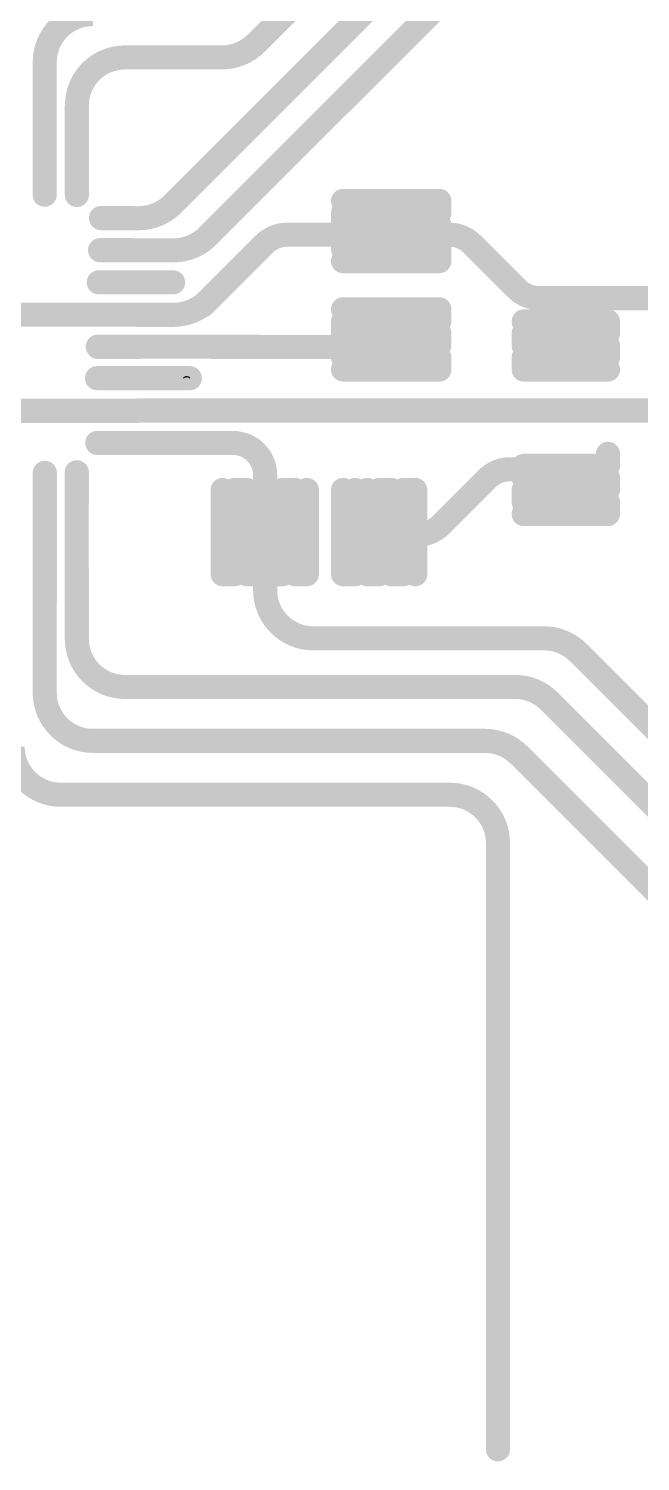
# Model space of a CAD drawing. Extents: x 6 to 93.1, y 11.1 to 76.5.
# Drawn here: x 53.67 to 68.91, y 11.2 to 46.89 of the extents above; entities that cross this region are included whole.
import ezdxf

# ---------------------------------------------------------------- set-up
doc = ezdxf.new("R2010")
doc.units = 0
doc.layers.add('1', color=14, linetype='CONTINUOUS')
doc.layers.add('19', color=54, linetype='CONTINUOUS')

msp = doc.modelspace()

# ---------------------------------------------------------------- linework, layer by layer
at = {"layer": '1', "const_width": 0.6}
for points in [[(59.3342, 46.529), (88.6538, 75.8485)], [(57.259, 42.5215), (80.426, 65.6885)], [(58.1292, 41.7215), (71.9363, 55.5285)], [(56.07, 46.1775), (58.4857, 46.1775)], [(54.069, 42.754), (54.07, 46.0583)], [(54.87, 42.749), (54.87, 44.9775)], [(54.07, 43.6626), (54.07, 42.755)], [(54.87, 43.6626), (54.87, 42.749)], [(61.5, 42.6), (63.9, 42.6)], [(63.9, 42.6), (63.9, 42.3)], [(63.9, 42.3), (61.5, 42.3)], [(61.5, 42.3), (61.5, 42)], [(55.472, 42.176), (56.4104, 42.17)], [(56.3626, 42.17), (55.478, 42.17)], [(61.5, 42), (63.9, 42)], [(63.9, 42), (63.9, 41.7)], [(58.126, 40.1135), (59.5379, 41.5254)], [(60.1036, 41.7598), (64.1499, 41.7598)], [(63.9, 41.7), (61.5, 41.7)], [(61.5, 41.7), (61.5, 41.4)], [(64.7156, 41.5254), (65.8284, 40.4126)], [(55.448, 41.376), (57.2807, 41.37)], [(56.3626, 41.37), (55.454, 41.37)], [(61.5, 41.4), (63.9, 41.4)], [(63.9, 41.4), (63.9, 41.1)], [(63.9, 41.1), (61.5, 41.1)], [(55.416, 40.572), (57.267, 40.572)], [(58.0088, 39.9963), (58.126, 40.1135)], [(66.3941, 40.1782), (66.9083, 40.1782)], [(66.9083, 40.1782), (71.4626, 40.1782)], [(66.9083, 38.7752), (66.9083, 40.1782)], [(56.3626, 39.77), (52.924, 39.77)], [(56.3706, 39.762), (57.2774, 39.762)], [(61.5, 39.9), (63.9, 39.9)], [(63.9, 39.9), (63.9, 39.6)], [(63.9, 39.6), (61.5, 39.6)], [(61.5, 39.6), (61.5, 39.3)], [(66, 39.6), (68.1, 39.6)], [(68.1, 39.6), (68.1, 39.3)], [(55.392, 38.971), (62.6048, 38.9597)], [(61.5, 39.3), (63.9, 39.3)], [(63.9, 39), (61.5, 39)], [(61.5, 39), (61.5, 38.7)], [(63.9, 39.3), (63.9, 39)], [(68.1, 39.3), (66, 39.3)], [(66, 39.3), (66, 39)], [(66, 39), (68.1, 39)], [(68.1, 39), (68.1, 38.7)], [(56.3873, 38.9597), (55.4032, 38.9597)], [(61.5, 38.7), (63.9, 38.7)], [(63.9, 38.7), (63.9, 38.4)], [(68.1, 38.7), (66, 38.7)], [(66, 38.7), (66, 38.4)], [(63.9, 38.4), (61.5, 38.4)], [(66, 38.4), (68.1, 38.4)], [(55.372, 38.185), (57.685, 38.185)], [(52.812, 37.37), (56.3626, 37.37)], [(56.3825, 37.3783), (70.8575, 37.3783)], [(55.378, 36.572), (58.76, 36.57)], [(56.3626, 36.57), (55.38, 36.57)], [(68.1, 36.3), (68.1, 36)], [(54.073, 35.827), (54.07, 30.3475)], [(54.07, 35.0774), (54.07, 35.824)], [(54.866, 35.841), (54.87, 31.6903)], [(54.87, 35.0774), (54.87, 35.837)], [(59.56, 35.77), (59.56, 34.29)], [(65.6566, 35.9158), (66.997, 35.9158)], [(68.1, 36), (66, 36)], [(66, 36), (66, 35.7)], [(58.5, 33.3), (58.5, 35.4)], [(59.1, 35.4), (58.8, 35.4)], [(58.8, 35.4), (58.8, 33.3)], [(59.1, 33.3), (59.1, 35.4)], [(59.7, 35.4), (59.4, 35.4)], [(59.4, 35.4), (59.4, 33.3)], [(59.7, 33.3), (59.7, 35.4)], [(60.3, 35.4), (60, 35.4)], [(60, 35.4), (60, 33.3)], [(60.3, 33.3), (60.3, 35.4)], [(60.6, 35.4), (60.6, 33.3)], [(61.5, 35.4), (61.5, 33.3)], [(61.8, 33.3), (61.8, 35.4)], [(62.1, 35.4), (62.1, 33.3)], [(62.4, 33.3), (62.4, 35.4)], [(62.4, 35.4), (62.7, 35.4)], [(62.7, 35.4), (62.7, 33.3)], [(63, 33.3), (63, 35.4)], [(63, 35.4), (63.3, 35.4)], [(63.3, 35.4), (63.3, 33.3)], [(63.9338, 34.5243), (65.0909, 35.6814)], [(66, 35.7), (68.1, 35.7)], [(68.1, 35.4), (66, 35.4)], [(66, 35.4), (66, 35.1)], [(68.1, 35.7), (68.1, 35.4)], [(66, 35.1), (68.1, 35.1)], [(68.1, 35.1), (68.1, 34.8)], [(68.1, 34.8), (66, 34.8)], [(59.56, 34.29), (59.56, 32.902)], [(62.36, 34.29), (63.3681, 34.29)], [(58.8, 33.3), (58.5, 33.3)], [(59.4, 33.3), (59.1, 33.3)], [(60, 33.3), (59.7, 33.3)], [(60.6, 33.3), (60.3, 33.3)], [(61.5, 33.3), (61.8, 33.3)], [(62.1, 33.3), (62.4, 33.3)], [(62.7, 33.3), (63, 33.3)], [(60.76, 31.702), (66.5094, 31.702)], [(67.358, 31.3505), (80.577, 18.1315)], [(56.07, 30.4903), (65.7889, 30.4903)], [(66.6375, 30.1388), (80.0498, 16.7265)], [(55.27, 29.1475), (65.0357, 29.1475)], [(65.8842, 28.796), (78.3885, 16.2917)], [(54.47, 27.8048), (64.1595, 27.8048)], [(65.3595, 26.6048), (65.3595, 11.4955)]]:
    msp.add_lwpolyline(points, dxfattribs=at)
at = {"layer": '1'}
for points, const_width in [([(55.27, 47.2583, 0.4142), (54.07, 46.0583)], 0.6), ([(58.4857, 46.1775, 0.1989), (59.3342, 46.529)], 0.6), ([(59.2282, 46.635, 1), (59.4403, 46.4229)], 0.3), ([(59.4403, 46.4229, 1), (59.2282, 46.635)], 0.3), ([(56.07, 46.1775, 0.4142), (54.87, 44.9775)], 0.6), ([(56.07, 46.3275, 1), (56.07, 46.0275)], 0.3), ([(56.07, 46.0275, 1), (56.07, 46.3275)], 0.3), ([(58.4857, 46.3275, 1), (58.4857, 46.0275)], 0.3), ([(58.4857, 46.0275, 1), (58.4857, 46.3275)], 0.3), ([(54.22, 46.0582, 1), (53.92, 46.0583)], 0.3), ([(53.92, 46.0583, 1), (54.22, 46.0583)], 0.3), ([(55.02, 44.9775, 1), (54.72, 44.9775)], 0.3), ([(54.72, 44.9775, 1), (55.02, 44.9775)], 0.3), ([(54.22, 43.6626, 1), (53.92, 43.6626)], 0.3), ([(55.02, 43.6626, 1), (54.72, 43.6626)], 0.3), ([(54.069, 42.754, 0.4142), (54.07, 42.755)], 0.6), ([(54.069, 42.904, 1), (54.069, 42.604)], 0.3), ([(53.919, 42.754, 1), (54.219, 42.754)], 0.3), ([(54.22, 42.755, 1), (53.92, 42.755)], 0.3), ([(53.92, 42.755, 1), (54.22, 42.755)], 0.3), ([(54.72, 42.749, 1), (55.02, 42.749)], 0.3), ([(54.72, 42.749, 1), (55.02, 42.749)], 0.3), ([(61.5, 42.75, 1), (61.5, 42.45)], 0.3), ([(64.05, 42.6, 1), (63.75, 42.6)], 0.3), ([(63.9, 42.45, 1), (63.9, 42.75)], 0.3), ([(56.4104, 42.17, 0.1989), (57.259, 42.5215)], 0.6), ([(57.1529, 42.6275, 1), (57.365, 42.4154)], 0.3), ([(57.365, 42.4154, 1), (57.1529, 42.6275)], 0.3), ([(61.5, 42.45, 1), (61.5, 42.15)], 0.3), ([(61.65, 42.3, 1), (61.35, 42.3)], 0.3), ([(63.9, 42.15, 1), (63.9, 42.45)], 0.3), ([(55.472, 42.176, 0.4142), (55.478, 42.17)], 0.6), ([(55.622, 42.176, 1), (55.322, 42.176)], 0.3), ([(55.473, 42.326, 1), (55.471, 42.026)], 0.3), ([(55.478, 42.32, 1), (55.478, 42.02)], 0.3), ([(55.478, 42.02, 1), (55.478, 42.32)], 0.3), ([(56.4104, 42.32, 1), (56.4104, 42.02)], 0.3), ([(56.3626, 42.02, 1), (56.3626, 42.32)], 0.3), ([(56.4095, 42.02, 1), (56.4114, 42.32)], 0.3), ([(61.5, 42.15, 1), (61.5, 41.85)], 0.3), ([(61.35, 42, 1), (61.65, 42)], 0.3), ([(63.75, 42.3, 1), (64.05, 42.3)], 0.3), ([(64.05, 42, 1), (63.75, 42)], 0.3), ([(63.9, 41.85, 1), (63.9, 42.15)], 0.3), ([(57.2807, 41.37, 0.1989), (58.1292, 41.7215)], 0.6), ([(58.0232, 41.8275, 1), (58.2353, 41.6154)], 0.3), ([(58.2353, 41.6154, 1), (58.0232, 41.8275)], 0.3), ([(60.1036, 41.7598, 0.1989), (59.5379, 41.5254)], 0.6), ([(59.4319, 41.6315, 1), (59.644, 41.4194)], 0.3), ([(59.644, 41.4194, 1), (59.4319, 41.6315)], 0.3), ([(60.1036, 41.9098, 1), (60.1036, 41.6098)], 0.3), ([(60.1036, 41.6098, 1), (60.1036, 41.9097)], 0.3), ([(61.5, 41.85, 1), (61.5, 41.55)], 0.3), ([(61.65, 41.7, 1), (61.35, 41.7)], 0.3), ([(63.75, 41.7, 1), (64.05, 41.7)], 0.3), ([(63.9, 41.55, 1), (63.9, 41.85)], 0.3), ([(64.7156, 41.5254, 0.1989), (64.1499, 41.7598)], 0.6), ([(64.1499, 41.9097, 1), (64.1499, 41.6098)], 0.3), ([(64.1499, 41.6098, 1), (64.1499, 41.9098)], 0.3), ([(64.8216, 41.6315, 1), (64.6095, 41.4194)], 0.3), ([(64.6095, 41.4194, 1), (64.8216, 41.6315)], 0.3), ([(55.448, 41.376, 0.4142), (55.454, 41.37)], 0.6), ([(55.598, 41.376, 1), (55.298, 41.376)], 0.3), ([(55.4485, 41.526, 1), (55.4475, 41.226)], 0.3), ([(55.454, 41.52, 1), (55.454, 41.22)], 0.3), ([(55.454, 41.22, 1), (55.454, 41.52)], 0.3), ([(56.3626, 41.22, 1), (56.3626, 41.52)], 0.3), ([(57.2807, 41.52, 1), (57.2807, 41.22)], 0.3), ([(57.2802, 41.22, 1), (57.2812, 41.52)], 0.3), ([(61.5, 41.55, 1), (61.5, 41.25)], 0.3), ([(61.35, 41.4, 1), (61.65, 41.4)], 0.3), ([(64.05, 41.4, 1), (63.75, 41.4)], 0.3), ([(63.9, 41.25, 1), (63.9, 41.55)], 0.3), ([(61.5, 41.25, 1), (61.5, 40.95)], 0.3), ([(63.75, 41.1, 1), (64.05, 41.1)], 0.3), ([(63.9, 40.95, 1), (63.9, 41.25)], 0.3), ([(55.416, 40.722, 1), (55.416, 40.422)], 0.3), ([(57.267, 40.422, 1), (57.267, 40.722)], 0.3), ([(65.8284, 40.4126, 0.1989), (66.3941, 40.1782)], 0.6), ([(65.9345, 40.5186, 1), (65.7224, 40.3065)], 0.3), ([(57.2774, 39.762, 0.1989), (58.126, 40.1135)], 0.6), ([(58.0199, 40.2195, 1), (58.232, 40.0074)], 0.3), ([(58.232, 40.0074, 1), (58.0199, 40.2195)], 0.3), ([(58.232, 40.0074, 1), (58.0199, 40.2195)], 0.3), ([(65.7224, 40.3065, 1), (65.9345, 40.5186)], 0.3), ([(66.3941, 40.3282, 1), (66.3941, 40.0282)], 0.3), ([(66.3941, 40.0283, 1), (66.3941, 40.3282)], 0.3), ([(66.9083, 40.3282, 1), (66.9083, 40.0282)], 0.3), ([(67.0583, 40.1782, 1), (66.7583, 40.1782)], 0.3), ([(66.9083, 40.0282, 1), (66.9083, 40.3282)], 0.3), ([(56.3626, 39.77, 0.4142), (56.3706, 39.762)], 0.6), ([(56.5126, 39.77, 1), (56.2126, 39.77)], 0.3), ([(56.3706, 39.912, 1), (56.3706, 39.612)], 0.3), ([(56.3626, 39.62, 1), (56.3626, 39.92)], 0.3), ([(56.3706, 39.612, 1), (56.3706, 39.912)], 0.3), ([(57.2774, 39.912, 1), (57.2774, 39.612)], 0.3), ([(57.2774, 39.612, 1), (57.2774, 39.912)], 0.3), ([(57.9027, 40.1024, 1), (58.1149, 39.8902)], 0.3), ([(61.5, 40.05, 1), (61.5, 39.75)], 0.3), ([(64.05, 39.9, 1), (63.75, 39.9)], 0.3), ([(63.9, 39.75, 1), (63.9, 40.05)], 0.3), ([(61.5, 39.75, 1), (61.5, 39.45)], 0.3), ([(61.65, 39.6, 1), (61.35, 39.6)], 0.3), ([(63.75, 39.6, 1), (64.05, 39.6)], 0.3), ([(63.9, 39.45, 1), (63.9, 39.75)], 0.3), ([(66, 39.75, 1), (66, 39.45)], 0.3), ([(68.25, 39.6, 1), (67.95, 39.6)], 0.3), ([(68.1, 39.45, 1), (68.1, 39.75)], 0.3), ([(55.392, 38.971, 0.4142), (55.4032, 38.9597)], 0.6), ([(55.542, 38.971, 1), (55.242, 38.971)], 0.3), ([(55.3922, 39.121, 1), (55.3918, 38.821)], 0.3), ([(56.3626, 38.97, 0.1989), (56.3873, 38.9597)], 0.6), ([(56.4687, 39.0761, 1), (56.2565, 38.8639)], 0.3), ([(61.5, 39.45, 1), (61.5, 39.15)], 0.3), ([(61.35, 39.3, 1), (61.65, 39.3)], 0.3), ([(61.5, 39.15, 1), (61.5, 38.85)], 0.3), ([(61.65, 39, 1), (61.35, 39)], 0.3), ([(64.05, 39.3, 1), (63.75, 39.3)], 0.3), ([(63.9, 39.15, 1), (63.9, 39.45)], 0.3), ([(63.9, 38.85, 1), (63.9, 39.15)], 0.3), ([(66, 39.45, 1), (66, 39.15)], 0.3), ([(66.15, 39.3, 1), (65.85, 39.3)], 0.3), ([(66, 39.15, 1), (66, 38.85)], 0.3), ([(67.95, 39.3, 1), (68.25, 39.3)], 0.3), ([(68.25, 39, 1), (67.95, 39)], 0.3), ([(68.1, 39.15, 1), (68.1, 39.45)], 0.3), ([(68.1, 38.85, 1), (68.1, 39.15)], 0.3), ([(55.4032, 39.1097, 1), (55.4032, 38.8098)], 0.3), ([(55.4032, 38.8098, 1), (55.4032, 39.1097)], 0.3), ([(56.3873, 38.8098, 1), (56.3873, 39.1097)], 0.3), ([(56.3873, 38.8098, 1), (56.3873, 39.1097)], 0.3), ([(61.5, 38.85, 1), (61.5, 38.55)], 0.3), ([(62.6045, 38.8098, 1), (62.605, 39.1097)], 0.3), ([(63.75, 39, 1), (64.05, 39)], 0.3), ([(64.05, 38.7, 1), (63.75, 38.7)], 0.3), ([(63.9, 38.55, 1), (63.9, 38.85)], 0.3), ([(65.85, 39, 1), (66.15, 39)], 0.3), ([(66, 38.85, 1), (66, 38.55)], 0.3), ([(66.15, 38.7, 1), (65.85, 38.7)], 0.3), ([(66.8752, 38.9216, 1), (66.9413, 38.6289)], 0.3), ([(66.9083, 38.7752, 0.4142), (66.997, 38.9158)], 0.6), ([(66.7583, 38.7752, 1), (67.0583, 38.7752)], 0.3), ([(67.1433, 38.9488, 1), (66.8507, 38.8827)], 0.3), ([(68.1, 38.55, 1), (68.1, 38.85)], 0.3), ([(61.35, 38.7, 1), (61.65, 38.7)], 0.3), ([(61.5, 38.55, 1), (61.5, 38.25)], 0.3), ([(63.9, 38.25, 1), (63.9, 38.55)], 0.3), ([(66, 38.55, 1), (66, 38.25)], 0.3), ([(67.95, 38.7, 1), (68.25, 38.7)], 0.3), ([(68.1, 38.25, 1), (68.1, 38.55)], 0.3), ([(55.372, 38.335, 1), (55.372, 38.035)], 0.3), ([(57.685, 38.035, 1), (57.685, 38.335)], 0.3), ([(63.75, 38.4, 1), (64.05, 38.4)], 0.3), ([(65.85, 38.4, 1), (66.15, 38.4)], 0.3), ([(56.3825, 37.3783, 0.1989), (56.3626, 37.37)], 0.6), ([(56.2565, 37.4761, 1), (56.4687, 37.2639)], 0.3), ([(56.3825, 37.5282, 1), (56.3825, 37.2283)], 0.3), ([(56.3626, 37.22, 1), (56.3626, 37.52)], 0.3), ([(56.3825, 37.2283, 1), (56.3825, 37.5282)], 0.3), ([(55.378, 36.572, 0.4142), (55.38, 36.57)], 0.6), ([(55.528, 36.572, 1), (55.228, 36.572)], 0.3), ([(55.3781, 36.722, 1), (55.3779, 36.422)], 0.3), ([(55.38, 36.72, 1), (55.38, 36.42)], 0.3), ([(55.38, 36.42, 1), (55.38, 36.72)], 0.3), ([(56.3626, 36.42, 1), (56.3626, 36.72)], 0.3), ([(59.56, 35.77, 0.4142), (58.76, 36.57)], 0.6), ([(58.76, 36.72, 1), (58.76, 36.42)], 0.3), ([(58.7599, 36.42, 1), (58.7601, 36.72)], 0.3), ([(68.25, 36.3, 1), (67.95, 36.3)], 0.3), ([(54.073, 35.827, 0.4142), (54.07, 35.824)], 0.6), ([(54.22, 35.824, 1), (53.92, 35.824)], 0.3), ([(54.223, 35.8269, 1), (53.923, 35.8271)], 0.3), ([(54.073, 35.677, 1), (54.073, 35.977)], 0.3), ([(54.87, 35.837, 0.4142), (54.866, 35.841)], 0.6), ([(54.866, 35.991, 1), (54.866, 35.691)], 0.3), ([(55.016, 35.8411, 1), (54.716, 35.8409)], 0.3), ([(55.02, 35.837, 1), (54.72, 35.837)], 0.3), ([(59.71, 35.77, 1), (59.41, 35.77)], 0.3), ([(65.6566, 35.9158, 0.1989), (65.0909, 35.6814)], 0.6), ([(65.6566, 36.0658, 1), (65.6566, 35.7658)], 0.3), ([(65.6566, 35.7658, 1), (65.6566, 36.0657)], 0.3), ([(66, 36.15, 1), (66, 35.85)], 0.3), ([(66.15, 36, 1), (65.85, 36)], 0.3), ([(66.997, 35.7658, 1), (66.997, 36.0658)], 0.3), ([(67.95, 36, 1), (68.25, 36)], 0.3), ([(68.1, 35.85, 1), (68.1, 36.15)], 0.3), ([(53.92, 35.824, 1), (54.22, 35.824)], 0.3), ([(54.72, 35.837, 1), (55.02, 35.837)], 0.3), ([(58.65, 35.4, 1), (58.35, 35.4)], 0.3), ([(58.8, 35.55, 1), (58.8, 35.25)], 0.3), ([(58.95, 35.4, 1), (58.65, 35.4)], 0.3), ([(59.25, 35.4, 1), (58.95, 35.4)], 0.3), ([(59.1, 35.25, 1), (59.1, 35.55)], 0.3), ([(59.4, 35.55, 1), (59.4, 35.25)], 0.3), ([(59.55, 35.4, 1), (59.25, 35.4)], 0.3), ([(59.41, 35.77, 1), (59.71, 35.77)], 0.3), ([(59.85, 35.4, 1), (59.55, 35.4)], 0.3), ([(59.7, 35.25, 1), (59.7, 35.55)], 0.3), ([(60, 35.55, 1), (60, 35.25)], 0.3), ([(60.15, 35.4, 1), (59.85, 35.4)], 0.3), ([(60.45, 35.4, 1), (60.15, 35.4)], 0.3), ([(60.3, 35.25, 1), (60.3, 35.55)], 0.3), ([(60.75, 35.4, 1), (60.45, 35.4)], 0.3), ([(61.65, 35.4, 1), (61.35, 35.4)], 0.3), ([(61.95, 35.4, 1), (61.65, 35.4)], 0.3), ([(62.25, 35.4, 1), (61.95, 35.4)], 0.3), ([(62.55, 35.4, 1), (62.25, 35.4)], 0.3), ([(62.4, 35.55, 1), (62.4, 35.25)], 0.3), ([(62.85, 35.4, 1), (62.55, 35.4)], 0.3), ([(62.7, 35.25, 1), (62.7, 35.55)], 0.3), ([(63.15, 35.4, 1), (62.85, 35.4)], 0.3), ([(63, 35.55, 1), (63, 35.25)], 0.3), ([(63.45, 35.4, 1), (63.15, 35.4)], 0.3), ([(63.3, 35.25, 1), (63.3, 35.55)], 0.3), ([(64.9849, 35.7875, 1), (65.197, 35.5754)], 0.3), ([(65.197, 35.5754, 1), (64.9849, 35.7875)], 0.3), ([(66, 35.85, 1), (66, 35.55)], 0.3), ([(65.85, 35.7, 1), (66.15, 35.7)], 0.3), ([(66, 35.55, 1), (66, 35.25)], 0.3), ([(66.15, 35.4, 1), (65.85, 35.4)], 0.3), ([(68.25, 35.7, 1), (67.95, 35.7)], 0.3), ([(68.1, 35.55, 1), (68.1, 35.85)], 0.3), ([(68.1, 35.25, 1), (68.1, 35.55)], 0.3), ([(66, 35.25, 1), (66, 34.95)], 0.3), ([(67.95, 35.4, 1), (68.25, 35.4)], 0.3), ([(68.25, 35.1, 1), (67.95, 35.1)], 0.3), ([(68.1, 34.95, 1), (68.1, 35.25)], 0.3), ([(53.92, 35.0774, 1), (54.22, 35.0774)], 0.3), ([(54.72, 35.0774, 1), (55.02, 35.0774)], 0.3), ([(65.85, 35.1, 1), (66.15, 35.1)], 0.3), ([(66, 34.95, 1), (66, 34.65)], 0.3), ([(68.1, 34.65, 1), (68.1, 34.95)], 0.3), ([(63.3681, 34.29, 0.1989), (63.9338, 34.5243)], 0.6), ([(63.8277, 34.6304, 1), (64.0399, 34.4182)], 0.3), ([(64.0399, 34.4182, 1), (63.8277, 34.6304)], 0.3), ([(67.95, 34.8, 1), (68.25, 34.8)], 0.3), ([(59.71, 34.29, 1), (59.41, 34.29)], 0.3), ([(59.41, 34.29, 1), (59.71, 34.29)], 0.3), ([(62.36, 34.44, 1), (62.36, 34.14)], 0.3), ([(63.3681, 34.44, 1), (63.3681, 34.14)], 0.3), ([(63.3681, 34.14, 1), (63.3681, 34.44)], 0.3), ([(58.5, 33.45, 1), (58.5, 33.15)], 0.3), ([(58.8, 33.15, 1), (58.8, 33.45)], 0.3), ([(59.1, 33.45, 1), (59.1, 33.15)], 0.3), ([(59.4, 33.15, 1), (59.4, 33.45)], 0.3), ([(59.7, 33.45, 1), (59.7, 33.15)], 0.3), ([(60, 33.15, 1), (60, 33.45)], 0.3), ([(60.3, 33.45, 1), (60.3, 33.15)], 0.3), ([(60.6, 33.15, 1), (60.6, 33.45)], 0.3), ([(61.5, 33.45, 1), (61.5, 33.15)], 0.3), ([(61.8, 33.15, 1), (61.8, 33.45)], 0.3), ([(62.1, 33.45, 1), (62.1, 33.15)], 0.3), ([(62.4, 33.15, 1), (62.4, 33.45)], 0.3), ([(62.7, 33.45, 1), (62.7, 33.15)], 0.3), ([(63, 33.15, 1), (63, 33.45)], 0.3), ([(58.35, 33.3, 1), (58.65, 33.3)], 0.3), ([(58.65, 33.3, 1), (58.95, 33.3)], 0.3), ([(58.95, 33.3, 1), (59.25, 33.3)], 0.3), ([(59.25, 33.3, 1), (59.55, 33.3)], 0.3), ([(59.56, 32.902, 0.4142), (60.76, 31.702)], 0.6), ([(59.71, 32.902, 1), (59.41, 32.902)], 0.3), ([(59.55, 33.3, 1), (59.85, 33.3)], 0.3), ([(59.85, 33.3, 1), (60.15, 33.3)], 0.3), ([(60.15, 33.3, 1), (60.45, 33.3)], 0.3), ([(60.45, 33.3, 1), (60.75, 33.3)], 0.3), ([(61.35, 33.3, 1), (61.65, 33.3)], 0.3), ([(61.65, 33.3, 1), (61.95, 33.3)], 0.3), ([(61.95, 33.3, 1), (62.25, 33.3)], 0.3), ([(62.25, 33.3, 1), (62.55, 33.3)], 0.3), ([(62.55, 33.3, 1), (62.85, 33.3)], 0.3), ([(62.85, 33.3, 1), (63.15, 33.3)], 0.3), ([(63.15, 33.3, 1), (63.45, 33.3)], 0.3), ([(59.41, 32.902, 1), (59.71, 32.902)], 0.3), ([(54.87, 31.6903, 0.4142), (56.07, 30.4903)], 0.6), ([(55.02, 31.6903, 1), (54.72, 31.6903)], 0.3), ([(54.72, 31.6901, 1), (55.02, 31.6904)], 0.3), ([(60.76, 31.852, 1), (60.76, 31.552)], 0.3), ([(60.76, 31.552, 1), (60.76, 31.852)], 0.3), ([(67.358, 31.3505, 0.1989), (66.5094, 31.702)], 0.6), ([(66.5094, 31.852, 1), (66.5094, 31.552)], 0.3), ([(66.5094, 31.552, 1), (66.5094, 31.852)], 0.3), ([(67.464, 31.4566, 1), (67.2519, 31.2445)], 0.3), ([(67.2519, 31.2445, 1), (67.464, 31.4566)], 0.3), ([(56.07, 30.6403, 1), (56.07, 30.3403)], 0.3), ([(56.07, 30.3403, 1), (56.07, 30.6403)], 0.3), ([(66.6375, 30.1388, 0.1989), (65.7889, 30.4903)], 0.6), ([(65.7889, 30.6403, 1), (65.7889, 30.3403)], 0.3), ([(65.7889, 30.3403, 1), (65.7889, 30.6403)], 0.3), ([(54.07, 30.3475, 0.4142), (55.27, 29.1475)], 0.6), ([(54.22, 30.3475, 1), (53.92, 30.3475)], 0.3), ([(53.92, 30.3476, 1), (54.22, 30.3474)], 0.3), ([(66.7435, 30.2448, 1), (66.5314, 30.0327)], 0.3), ([(66.5314, 30.0327, 1), (66.7435, 30.2448)], 0.3), ([(53.27, 29.0048, 0.4142), (54.47, 27.8048)], 0.6), ([(55.27, 29.2975, 1), (55.27, 28.9975)], 0.3), ([(55.27, 28.9975, 1), (55.27, 29.2975)], 0.3), ([(65.8842, 28.796, 0.1989), (65.0357, 29.1475)], 0.6), ([(65.0357, 29.2975, 1), (65.0357, 28.9975)], 0.3), ([(65.0357, 28.9975, 1), (65.0357, 29.2975)], 0.3), ([(65.9903, 28.9021, 1), (65.7782, 28.69)], 0.3), ([(65.7782, 28.69, 1), (65.9903, 28.9021)], 0.3), ([(54.47, 27.9548, 1), (54.47, 27.6548)], 0.3), ([(54.47, 27.6548, 1), (54.47, 27.9548)], 0.3), ([(65.3595, 26.6048, 0.4142), (64.1595, 27.8048)], 0.6), ([(64.1595, 27.9548, 1), (64.1595, 27.6548)], 0.3), ([(64.1595, 27.6548, 1), (64.1595, 27.9548)], 0.3), ([(65.5095, 26.6048, 1), (65.2095, 26.6048)], 0.3), ([(65.2095, 26.6048, 1), (65.5095, 26.6048)], 0.3), ([(65.2095, 11.4955, 1), (65.5095, 11.4955)], 0.3)]:
    msp.add_lwpolyline(points, format="xyb", dxfattribs=dict(at, const_width=const_width))
at = {"layer": '19'}
msp.add_arc((57.6045, 38.1085), 0.1111, 43.5406, 133.5406, dxfattribs=at)

doc.saveas('drawing.dxf')
